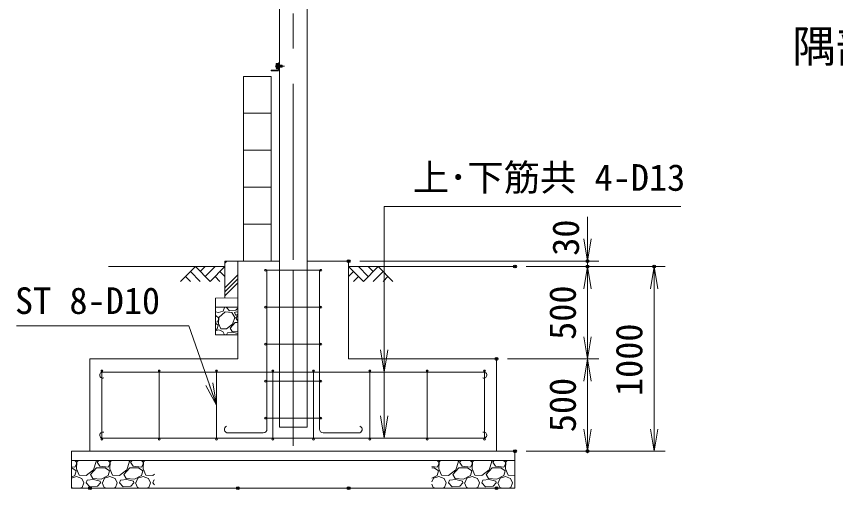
# Model space of a CAD drawing. Units: millimetres at full size. Extents: x -12600 to 12600, y -8910 to 8910.
# Drawn here: x -1200 to 3233, y -5106 to -2544 of the extents above; entities that cross this region are included whole.
import ezdxf
from ezdxf.enums import TextEntityAlignment as Align

# ---------------------------------------------------------------- set-up
doc = ezdxf.new("R2010")
doc.units = ezdxf.units.MM
doc.header["$LTSCALE"] = 30
doc.header["$PDMODE"] = 32
doc.header["$PDSIZE"] = 15
doc.linetypes.add('USER1', pattern=[50.8, 31.75, -6.35, 6.35, -6.35])
for name, color, linetype, lineweight in [('0-0_D-STR1', 1, 'Continuous', 18), ('0-1_D-BMK', 2, 'USER1', 13), ('0-2_0', 7, 'Continuous', 18), ('0-3_D-BGD', 7, 'Continuous', 18), ('0-4_D-STR3', 3, 'Continuous', 13), ('0-5_D-STR-DIM', 7, 'Continuous', 13), ('0-7_D-DCR-HCH', 7, 'Continuous', 13), ('0-9_D-STR-TXT', 7, 'Continuous', 13), ('0-A_D-TTL-TXT', 7, 'Continuous', 13), ('0-B_D-STR4', 7, 'Continuous', 18)]:
    doc.layers.add(name, color=color, linetype=linetype, lineweight=lineweight)
doc.layers.add('0-6_Defpoints', color=253, linetype='Continuous')
doc.styles.add('ＭＳ ゴシック', font='')
doc.styles.get('ＭＳ ゴシック').set_extended_font_data('MS Gothic')

# ---------------------------------------------------------------- blocks, each defined once
blk = doc.blocks.new('_Open')
at = {"layer": '0-2_0'}
blk.add_line((-30, 5), (0, 0), dxfattribs=at)
blk.add_lwpolyline([(-30, -5), (0, 0), (-30, 0)], dxfattribs=at)

msp = doc.modelspace()

# ---------------------------------------------------------------- linework, layer by layer
at = {"layer": '0-0_D-STR1'}
for p, q in [((177.74, -2838.32), (177.74, -2837.32)), ((180.74, -2834.32), (214.24, -2834.32)), ((218.74, -2829.82), (218.74, -2796.32)), ((221.74, -2793.32), (222.74, -2793.32)), ((222.74, -2833.32), (222.74, -2793.32)), ((177.74, -2838.32), (217.74, -2838.32))]:
    msp.add_line(p, q, dxfattribs=at)
msp.add_lwpolyline([(222.74, 3159.55), (222.74, -4768.32), (372.74, -4768.32), (372.74, 3221.68)], dxfattribs=at)
for centre, radius, start, end in [((180.74, -2837.32), 3, 90, 180), ((214.24, -2829.82), 4.5, 270, 0), ((217.74, -2833.32), 5, 270, 0), ((221.74, -2796.32), 3, 90, 180)]:
    msp.add_arc(centre, radius, start, end, dxfattribs=at)
at = {"layer": '0-1_D-BMK'}
for p, q in [((297.74, 3187.57), (297.74, -4868.32)), ((249.64, -2813.32), (199.64, -2813.32))]:
    msp.add_line(p, q, dxfattribs=at)
at = {"layer": '0-2_0'}
for p, q in [((27.74, -3868.32), (27.74, -2868.32)), ((177.74, -3868.32), (177.74, -2868.32))]:
    msp.add_line(p, q, dxfattribs=at)
at = {"layer": '0-3_D-BGD'}
for p, q in [((27.74, -2868.41), (177.74, -2868.41)), ((27.74, -3068.32), (177.74, -3068.32)), ((27.74, -3268.32), (177.74, -3268.32)), ((27.74, -3468.32), (177.74, -3468.32)), ((27.74, -3668.32), (177.74, -3668.32)), ((-72.26, -3898.5), (-702.26, -3898.41)), ((222.74, -3868.32), (-72.26, -3868.41)), ((1497.74, -3898.41), (597.74, -3898.41))]:
    msp.add_line(p, q, dxfattribs=at)
at = {"layer": '0-4_D-STR3'}
for p, q in [((205.74, -2801.37), (205.74, -2824.77)), ((208.04, -2801.37), (208.04, -2824.77)), ((218.74, -2798.07), (209.04, -2798.07)), ((218.74, -2800.37), (209.04, -2800.37)), ((218.74, -2825.77), (209.04, -2825.77)), ((218.74, -2828.07), (209.04, -2828.07)), ((211.74, -2805.07), (212.65, -2803.5)), ((211.74, -2805.07), (211.74, -2821.57)), ((211.74, -2821.57), (212.65, -2823.13)), ((212.65, -2803.5), (218.74, -2803.5)), ((212.65, -2808.41), (218.74, -2808.41)), ((212.65, -2818.22), (218.74, -2818.22)), ((212.65, -2823.13), (218.74, -2823.13)), ((218.74, -2798.07), (218.74, -2800.37)), ((218.74, -2803.5), (218.74, -2823.13)), ((218.74, -2825.77), (218.74, -2828.07)), ((222.74, -2808.32), (237.24, -2808.32)), ((222.74, -2809.22), (238.14, -2809.22)), ((222.74, -2817.42), (238.14, -2817.42)), ((222.74, -2818.32), (237.24, -2818.32)), ((237.24, -2808.32), (238.74, -2809.82)), ((238.74, -2809.82), (238.74, -2816.82)), ((447.74, -3918.41), (147.74, -3918.41)), ((155.74, -4778.74), (155.74, -3918.41)), ((297.74, -3918.41), (297.74, -4798.74)), ((439.74, -4778.74), (439.74, -3918.41)), ((447.74, -4118.41), (147.74, -4118.41)), ((447.74, -4318.41), (147.74, -4318.41)), ((-737.26, -4833.41), (-737.26, -4463.41)), ((-737.26, -4469.91), (1332.74, -4469.91)), ((-427.26, -4833.41), (-427.26, -4463.41)), ((-117.26, -4833.41), (-117.26, -4463.41)), ((187.74, -4833.41), (187.74, -4463.41)), ((407.74, -4833.41), (407.74, -4463.41)), ((712.74, -4833.41), (712.74, -4463.41)), ((1022.74, -4833.41), (1022.74, -4463.41)), ((1332.74, -4833.41), (1332.74, -4463.41)), ((447.74, -4518.41), (147.74, -4518.41)), ((447.74, -4718.41), (147.74, -4718.41)), ((-737.26, -4826.91), (1332.74, -4826.91)), ((135.74, -4798.74), (-57.27, -4798.74)), ((459.74, -4798.74), (652.75, -4798.74))]:
    msp.add_line(p, q, dxfattribs=at)
msp.add_lwpolyline([(237.24, -2808.32), (237.24, -2818.32), (238.74, -2816.82)], dxfattribs=at)
for centre in [(147.74, -3918.41), (447.74, -3918.41), (147.74, -4118.41), (447.74, -4118.41), (147.74, -4318.41), (447.74, -4318.41), (-737.26, -4463.41), (-427.26, -4463.41), (-117.26, -4463.41), (187.74, -4463.41), (407.74, -4463.41), (712.74, -4463.41), (1022.74, -4463.41), (1332.74, -4463.41), (147.74, -4518.41), (447.74, -4518.41), (147.74, -4718.41), (447.74, -4718.41), (-737.26, -4833.41), (-427.26, -4833.41), (-117.26, -4833.41), (187.74, -4833.41), (407.74, -4833.41), (712.74, -4833.41), (1022.74, -4833.41), (1332.74, -4833.41)]:
    msp.add_circle(centre, 5, dxfattribs=at)
for centre, radius, start, end in [((209.04, -2801.37), 3.3, 90, 180), ((209.04, -2824.77), 3.3, 180, 270), ((209.04, -2801.37), 1, 90, 180), ((209.04, -2824.77), 1, 180, 270), ((216.23, -2805.95), 4.34, 145.61575, 214.38425), ((216.23, -2820.68), 4.34, 145.61575, 214.38425), ((228.13, -2813.32), 16.24, 162.41205, 197.58795), ((-733.03, -4485.9), 16.55, 104.8143, 289.60849), ((1328.51, -4485.9), 16.55, 250.39151, 75.1857), ((-56.44, -4780.08), 18.68, 111.66589, 272.52545), ((135.74, -4778.74), 20, 270, 0), ((459.74, -4778.74), 20, 180, 270), ((651.93, -4780.08), 18.68, 267.47455, 68.33411), ((-733.03, -4810.91), 16.55, 70.39151, 255.1857), ((1328.51, -4810.91), 16.55, 284.8143, 109.60849)]:
    msp.add_arc(centre, radius, start, end, dxfattribs=at)
at = {"layer": '0-5_D-STR-DIM'}
for p, q in [((1890.74, -3748.41), (1890.74, -3628.41)), ((657.74, -3868.41), (1950.74, -3868.41)), ((1557.74, -3898.41), (1950.74, -3898.41)), ((1557.74, -3898.41), (1950.74, -3898.41)), ((1557.74, -3898.41), (2310.74, -3898.41)), ((1890.74, -3898.41), (1890.74, -3868.41)), ((1890.74, -4398.41), (1890.74, -3898.41)), ((2250.74, -4898.41), (2250.74, -3898.41)), ((1890.74, -4018.41), (1890.74, -4138.41)), ((1457.74, -4398.41), (1950.74, -4398.41)), ((1457.74, -4398.41), (1950.74, -4398.41)), ((1890.74, -4398.41), (1890.74, -4898.41)), ((1557.74, -4898.41), (1950.74, -4898.41)), ((1557.74, -4898.41), (2310.74, -4898.41))]:
    msp.add_line(p, q, dxfattribs=at)
at = {"layer": '0-6_Defpoints'}
for p in [(597.74, -3868.41), (1497.74, -3898.41), (1890.74, -3868.41), (1890.74, -3898.41), (2250.74, -3898.41), (1397.74, -4398.41), (1497.74, -4898.41), (1890.74, -4898.41), (-802.26, -5098.41), (-2.26, -5098.41), (597.74, -5098.41), (1397.74, -5098.41)]:
    msp.add_point(p, dxfattribs=at)
at = {"layer": '0-7_D-DCR-HCH'}
for p, q in [((-231.89, -3898.5), (-311.71, -3978.32)), ((-231.89, -3898.5), (-152.08, -3978.32)), ((-205.29, -3925.11), (-178.68, -3898.5)), ((-178.68, -3951.71), (-125.47, -3898.5)), ((-152.08, -3978.32), (-72.26, -3898.5)), ((-72.26, -3879.97), (-60.68, -3868.39)), ((677.56, -3978.23), (597.74, -3898.41)), ((704.17, -3951.62), (650.95, -3898.41)), ((757.38, -3898.41), (677.56, -3978.23)), ((730.91, -3925.15), (704.17, -3898.41)), ((757.38, -3898.41), (837.2, -3978.23)), ((-258.5, -3925.11), (-205.04, -3978.32)), ((-98.86, -3925.11), (-72.26, -3951.59)), ((-72.26, -4012.55), (-2.26, -3942.55)), ((624.35, -3925.01), (597.74, -3951.5)), ((783.98, -3925.01), (730.53, -3978.23)), ((-285.11, -3951.71), (-258.38, -3978.32)), ((-125.47, -3951.71), (-98.74, -3978.32)), ((-72.26, -4034.65), (-2.26, -3964.65)), ((-72.26, -4056.74), (-2.26, -3986.74)), ((650.95, -3951.62), (624.23, -3978.23)), ((810.59, -3951.62), (783.86, -3978.23)), ((-81.08, -4140.21), (-73.58, -4119.21)), ((-73.96, -4118.37), (-73.58, -4119.21)), ((-63.08, -4119.21), (-62.76, -4118.36)), ((-46.58, -4137.21), (-63.08, -4119.21)), ((-122.26, -4143.09), (-106.58, -4147.71)), ((-118.58, -4165.71), (-122.26, -4165.15)), ((-106.58, -4176.21), (-118.58, -4165.71)), ((-106.58, -4147.71), (-81.08, -4140.21)), ((-70.58, -4143.21), (-105.08, -4174.71)), ((-34.58, -4146.21), (-70.58, -4143.21)), ((-12.08, -4134.21), (-46.58, -4137.21)), ((-18.08, -4173.21), (-34.58, -4146.21)), ((-9.08, -4143.21), (-19.58, -4147.71)), ((-19.58, -4147.71), (-13.58, -4162.71)), ((-13.58, -4162.71), (-2.26, -4155.91)), ((-2.26, -4164.89), (-13.58, -4176.21)), ((-2.26, -4123.3), (-12.08, -4134.21)), ((-2.26, -4145.48), (-9.08, -4143.21)), ((-122.26, -4197.72), (-114.08, -4198.71)), ((-122.26, -4205.39), (-108.08, -4215.21)), ((-114.08, -4198.71), (-106.58, -4185.21)), ((-105.08, -4174.71), (-106.58, -4206.21)), ((-106.58, -4185.21), (-106.58, -4176.21)), ((-106.58, -4206.21), (-94.58, -4234.71)), ((-63.08, -4236.21), (-30.08, -4210.71)), ((-43.58, -4231.71), (-16.58, -4201.71)), ((-30.08, -4210.71), (-18.08, -4173.21)), ((-16.58, -4201.71), (-2.26, -4201.71)), ((-13.58, -4176.21), (-2.26, -4193.19)), ((-114.08, -4236.21), (-122.26, -4240.49)), ((-122.26, -4245.61), (-106.58, -4240.71)), ((-108.08, -4215.21), (-114.08, -4236.21)), ((-106.58, -4240.71), (-82.58, -4249.71)), ((-94.58, -4234.71), (-63.08, -4236.21)), ((-82.58, -4249.71), (-73.96, -4268.37)), ((-30.08, -4254.21), (-58.58, -4257.21)), ((-33.08, -4249.71), (-43.58, -4231.71)), ((-2.26, -4252.17), (-33.08, -4249.71)), ((-2.26, -4261.16), (-30.08, -4254.21)), ((-62.76, -4268.36), (-58.58, -4257.21)), ((-874.37, -4957), (-884.18, -4948.41)), ((-872.57, -4955.2), (-874.37, -4993)), ((-874.37, -4967.8), (-874.37, -4957)), ((-865.13, -4948.41), (-872.57, -4955.2)), ((-782.57, -4998.4), (-768.17, -4953.4)), ((-768.17, -4953.4), (-771.21, -4948.41)), ((-754.18, -4948.41), (-762.77, -4957)), ((-762.77, -4957), (-748.37, -4978.6)), ((-694.37, -4957), (-704.18, -4948.41)), ((-692.57, -4955.2), (-694.37, -4993)), ((-694.37, -4967.8), (-694.37, -4957)), ((-685.13, -4948.41), (-692.57, -4955.2)), ((-602.57, -4998.4), (-588.17, -4953.4)), ((-588.17, -4953.4), (-591.21, -4948.41)), ((-574.18, -4948.41), (-582.77, -4957)), ((-582.77, -4957), (-568.37, -4978.6)), ((-514.37, -4957), (-524.18, -4948.41)), ((-512.57, -4955.2), (-514.37, -4993)), ((-514.37, -4967.8), (-514.37, -4957)), ((-505.13, -4948.41), (-512.57, -4955.2)), ((1085.63, -4957), (1075.82, -4948.41)), ((1087.43, -4955.2), (1085.63, -4993)), ((1085.63, -4967.8), (1085.63, -4957)), ((1094.87, -4948.41), (1087.43, -4955.2)), ((1177.43, -4998.4), (1191.83, -4953.4)), ((1191.83, -4953.4), (1188.79, -4948.41)), ((1205.82, -4948.41), (1197.23, -4957)), ((1197.23, -4957), (1211.63, -4978.6)), ((1265.63, -4957), (1255.82, -4948.41)), ((1267.43, -4955.2), (1265.63, -4993)), ((1265.63, -4967.8), (1265.63, -4957)), ((1274.87, -4948.41), (1267.43, -4955.2)), ((1357.43, -4998.4), (1371.83, -4953.4)), ((1371.83, -4953.4), (1368.79, -4948.41)), ((1385.82, -4948.41), (1377.23, -4957)), ((1377.23, -4957), (1391.63, -4978.6)), ((1445.63, -4957), (1435.82, -4948.41)), ((1447.43, -4955.2), (1445.63, -4993)), ((1445.63, -4967.8), (1445.63, -4957)), ((1454.87, -4948.41), (1447.43, -4955.2)), ((-902.26, -4981.73), (-883.37, -4984)), ((-902.26, -4987.6), (-899.57, -4987.6)), ((-899.57, -4987.6), (-876.17, -5003.8)), ((-883.37, -4984), (-874.37, -4967.8)), ((-876.17, -5003.8), (-883.37, -5029)), ((-874.37, -4993), (-859.97, -5027.2)), ((-822.17, -5029), (-782.57, -4998.4)), ((-798.77, -5023.6), (-766.37, -4987.6)), ((-766.37, -4987.6), (-719.57, -4987.6)), ((-748.37, -4978.6), (-703.37, -4984)), ((-719.57, -4987.6), (-696.17, -5003.8)), ((-703.37, -4984), (-694.37, -4967.8)), ((-696.17, -5003.8), (-703.37, -5029)), ((-694.37, -4993), (-679.97, -5027.2)), ((-642.17, -5029), (-602.57, -4998.4)), ((-618.77, -5023.6), (-586.37, -4987.6)), ((-586.37, -4987.6), (-539.57, -4987.6)), ((-568.37, -4978.6), (-523.37, -4984)), ((-539.57, -4987.6), (-516.17, -5003.8)), ((-523.37, -4984), (-514.37, -4967.8)), ((-516.17, -5003.8), (-523.37, -5029)), ((-514.37, -4993), (-499.97, -5027.2)), ((1047.74, -4980.53), (1076.63, -4984)), ((1047.74, -4987.6), (1060.43, -4987.6)), ((1060.43, -4987.6), (1083.83, -5003.8)), ((1076.63, -4984), (1085.63, -4967.8)), ((1083.83, -5003.8), (1076.63, -5029)), ((1085.63, -4993), (1100.03, -5027.2)), ((1137.83, -5029), (1177.43, -4998.4)), ((1161.23, -5023.6), (1193.63, -4987.6)), ((1193.63, -4987.6), (1240.43, -4987.6)), ((1211.63, -4978.6), (1256.63, -4984)), ((1240.43, -4987.6), (1263.83, -5003.8)), ((1256.63, -4984), (1265.63, -4967.8)), ((1263.83, -5003.8), (1256.63, -5029)), ((1265.63, -4993), (1280.03, -5027.2)), ((1317.83, -5029), (1357.43, -4998.4)), ((1341.23, -5023.6), (1373.63, -4987.6)), ((1373.63, -4987.6), (1420.43, -4987.6)), ((1391.63, -4978.6), (1436.63, -4984)), ((1420.43, -4987.6), (1443.83, -5003.8)), ((1436.63, -4984), (1445.63, -4967.8)), ((1443.83, -5003.8), (1436.63, -5029)), ((1445.63, -4993), (1460.03, -5027.2)), ((-883.37, -5029), (-902.26, -5038.89)), ((-902.26, -5043.11), (-874.37, -5034.4)), ((-874.37, -5034.4), (-845.57, -5045.2)), ((-859.97, -5027.2), (-822.17, -5029)), ((-845.57, -5045.2), (-834.77, -5068.6)), ((-782.57, -5050.6), (-816.77, -5054.2)), ((-786.17, -5045.2), (-798.77, -5023.6)), ((-741.17, -5048.8), (-786.17, -5045.2)), ((-746.57, -5059.6), (-782.57, -5050.6)), ((-703.37, -5029), (-741.17, -5048.8)), ((-733.97, -5068.6), (-723.17, -5043.4)), ((-723.17, -5043.4), (-694.37, -5034.4)), ((-694.37, -5034.4), (-665.57, -5045.2)), ((-679.97, -5027.2), (-642.17, -5029)), ((-665.57, -5045.2), (-654.77, -5068.6)), ((-602.57, -5050.6), (-636.77, -5054.2)), ((-606.17, -5045.2), (-618.77, -5023.6)), ((-561.17, -5048.8), (-606.17, -5045.2)), ((-566.57, -5059.6), (-602.57, -5050.6)), ((-523.37, -5029), (-561.17, -5048.8)), ((-553.97, -5068.6), (-543.17, -5043.4)), ((-543.17, -5043.4), (-514.37, -5034.4)), ((-514.37, -5034.4), (-485.57, -5045.2)), ((-499.97, -5027.2), (-462.17, -5029)), ((-485.57, -5045.2), (-474.77, -5068.6)), ((-462.17, -5029), (-452.26, -5021.34)), ((-452.26, -5053.72), (-456.77, -5054.2)), ((1076.63, -5029), (1047.74, -5044.13)), ((1047.74, -5064.61), (1056.83, -5043.4)), ((1056.83, -5043.4), (1085.63, -5034.4)), ((1085.63, -5034.4), (1114.43, -5045.2)), ((1100.03, -5027.2), (1137.83, -5029)), ((1114.43, -5045.2), (1125.23, -5068.6)), ((1177.43, -5050.6), (1143.23, -5054.2)), ((1173.83, -5045.2), (1161.23, -5023.6)), ((1218.83, -5048.8), (1173.83, -5045.2)), ((1213.43, -5059.6), (1177.43, -5050.6)), ((1256.63, -5029), (1218.83, -5048.8)), ((1226.03, -5068.6), (1236.83, -5043.4)), ((1236.83, -5043.4), (1265.63, -5034.4)), ((1265.63, -5034.4), (1294.43, -5045.2)), ((1280.03, -5027.2), (1317.83, -5029)), ((1294.43, -5045.2), (1305.23, -5068.6)), ((1357.43, -5050.6), (1323.23, -5054.2)), ((1353.83, -5045.2), (1341.23, -5023.6)), ((1398.83, -5048.8), (1353.83, -5045.2)), ((1393.43, -5059.6), (1357.43, -5050.6)), ((1436.63, -5029), (1398.83, -5048.8)), ((1406.03, -5068.6), (1416.83, -5043.4)), ((1416.83, -5043.4), (1445.63, -5034.4)), ((1445.63, -5034.4), (1474.43, -5045.2)), ((1460.03, -5027.2), (1497.74, -5028.99)), ((1474.43, -5045.2), (1485.23, -5068.6)), ((-902.26, -5094.59), (-889.28, -5098.41)), ((-859.45, -5098.41), (-843.77, -5093.8)), ((-843.77, -5093.8), (-834.77, -5068.6)), ((-831.17, -5097.4), (-832.28, -5098.41)), ((-819.01, -5098.41), (-831.17, -5097.4)), ((-822.17, -5068.6), (-816.77, -5054.2)), ((-802.37, -5090.2), (-822.17, -5068.6)), ((-760.97, -5086.6), (-802.37, -5090.2)), ((-744.77, -5068.6), (-760.97, -5086.6)), ((-757.37, -5097.4), (-759.73, -5098.41)), ((-754.33, -5098.41), (-757.37, -5097.4)), ((-744.77, -5068.6), (-746.57, -5059.6)), ((-735.77, -5068.6), (-724.97, -5093.8)), ((-724.97, -5093.8), (-709.28, -5098.41)), ((-679.45, -5098.41), (-663.77, -5093.8)), ((-663.77, -5093.8), (-654.77, -5068.6)), ((-651.17, -5097.4), (-652.28, -5098.41)), ((-639.01, -5098.41), (-651.17, -5097.4)), ((-642.17, -5068.6), (-636.77, -5054.2)), ((-622.37, -5090.2), (-642.17, -5068.6)), ((-580.97, -5086.6), (-622.37, -5090.2)), ((-564.77, -5068.6), (-580.97, -5086.6)), ((-577.37, -5097.4), (-579.73, -5098.41)), ((-574.33, -5098.41), (-577.37, -5097.4)), ((-564.77, -5068.6), (-566.57, -5059.6)), ((-555.77, -5068.6), (-544.97, -5093.8)), ((-544.97, -5093.8), (-529.28, -5098.41)), ((-499.45, -5098.41), (-483.77, -5093.8)), ((-483.77, -5093.8), (-474.77, -5068.6)), ((-471.17, -5097.4), (-472.28, -5098.41)), ((-459.01, -5098.41), (-471.17, -5097.4)), ((-462.17, -5068.6), (-456.77, -5054.2)), ((-452.26, -5079.4), (-462.17, -5068.6)), ((1047.74, -5076.78), (1055.03, -5093.8)), ((1055.03, -5093.8), (1070.72, -5098.41)), ((1100.55, -5098.41), (1116.23, -5093.8)), ((1116.23, -5093.8), (1125.23, -5068.6)), ((1128.83, -5097.4), (1127.72, -5098.41)), ((1140.99, -5098.41), (1128.83, -5097.4)), ((1137.83, -5068.6), (1143.23, -5054.2)), ((1157.63, -5090.2), (1137.83, -5068.6)), ((1199.03, -5086.6), (1157.63, -5090.2)), ((1215.23, -5068.6), (1199.03, -5086.6)), ((1202.63, -5097.4), (1200.27, -5098.41)), ((1205.67, -5098.41), (1202.63, -5097.4)), ((1215.23, -5068.6), (1213.43, -5059.6)), ((1224.23, -5068.6), (1235.03, -5093.8)), ((1235.03, -5093.8), (1250.72, -5098.41)), ((1280.55, -5098.41), (1296.23, -5093.8)), ((1296.23, -5093.8), (1305.23, -5068.6)), ((1308.83, -5097.4), (1307.72, -5098.41)), ((1320.99, -5098.41), (1308.83, -5097.4)), ((1317.83, -5068.6), (1323.23, -5054.2)), ((1337.63, -5090.2), (1317.83, -5068.6)), ((1379.03, -5086.6), (1337.63, -5090.2)), ((1395.23, -5068.6), (1379.03, -5086.6)), ((1382.63, -5097.4), (1380.27, -5098.41)), ((1385.67, -5098.41), (1382.63, -5097.4)), ((1395.23, -5068.6), (1393.43, -5059.6)), ((1404.23, -5068.6), (1415.03, -5093.8)), ((1415.03, -5093.8), (1430.72, -5098.41)), ((1460.55, -5098.41), (1476.23, -5093.8)), ((1476.23, -5093.8), (1485.23, -5068.6)), ((1488.83, -5097.4), (1487.72, -5098.41)), ((1497.74, -5098.14), (1488.83, -5097.4))]:
    msp.add_line(p, q, dxfattribs=at)
at = {"layer": '0-9_D-STR-TXT'}
msp.add_line((789.46, -3573.3), (789.46, -4467.91), dxfattribs=at)
for points in [[(2395.03, -3573.3), (789.46, -3573.3), (789.46, -4824.91)], [(-1200.46, -4219.26), (-268, -4219.26), (-117.92, -4646.52)]]:
    msp.add_lwpolyline(points, dxfattribs=at)
at = {"layer": '0-B_D-STR4'}
for p, q in [((-72.26, -3868.41), (-72.26, -4068.41)), ((-2.26, -4398.41), (-2.26, -3868.41)), ((597.74, -3868.41), (372.74, -3868.41)), ((597.74, -4398.41), (597.74, -3868.41)), ((-2.26, -4068.32), (-122.26, -4068.41)), ((-122.26, -4068.41), (-122.26, -4268.41)), ((-2.26, -4118.32), (-122.26, -4118.41)), ((-2.26, -4268.32), (-122.26, -4268.41)), ((-2.26, -4398.41), (-802.26, -4398.41)), ((-802.26, -4898.41), (-802.26, -4398.41)), ((597.74, -4398.41), (1397.74, -4398.41)), ((1397.74, -4898.41), (1397.74, -4398.41)), ((1497.74, -4898.41), (-902.26, -4898.41)), ((-902.26, -4898.41), (-902.26, -5098.41)), ((1497.74, -4898.41), (1497.74, -5098.41)), ((1497.74, -4948.41), (-902.26, -4948.41)), ((1497.74, -5098.41), (-902.26, -5098.41))]:
    msp.add_line(p, q, dxfattribs=at)

# ---------------------------------------------------------------- block references
at = {"layer": '0-5_D-STR-DIM', "xscale": 4, "yscale": 4}
for p, rotation in [((1890.74, -3868.41), 270), ((1890.74, -3898.41), 90), ((1890.74, -3898.41), 90), ((2250.74, -3898.41), 90), ((1890.74, -4398.41), 270), ((1890.74, -4398.41), 90), ((1890.74, -4898.41), 270), ((2250.74, -4898.41), 270)]:
    msp.add_blockref('_Open', p, dxfattribs=dict(at, rotation=rotation))
at = {"layer": '0-9_D-STR-TXT', "xscale": 4, "yscale": 4}
for p, rotation in [((789.46, -4469.91), 270), ((-117.26, -4648.41), 289.3539), ((789.46, -4826.91), 270)]:
    msp.add_blockref('_Open', p, dxfattribs=dict(at, rotation=rotation))

# ---------------------------------------------------------------- texts
at = {"layer": '0-5_D-STR-DIM', "style": 'ＭＳ ゴシック'}
for s, p in [('30', (1887.56, -3839.82)), ('500', (1870.49, -4295.07)), ('1000', (2230.49, -4599.17)), ('500', (1870.49, -4795.07))]:
    msp.add_text(s, height=144.3, rotation=90, dxfattribs=at).set_placement(p, align=Align.BOTTOM_LEFT)
at = {"layer": '0-9_D-STR-TXT', "style": 'ＭＳ ゴシック'}
for s, p in [('上･下筋共 4-D13', (944.52, -3531.36)), ('ST 8-D10', (-1208.08, -4198.26))]:
    msp.add_text(s, height=144.3, dxfattribs=at).set_placement(p, align=Align.BOTTOM_LEFT)
at = {"layer": '0-A_D-TTL-TXT', "style": 'ＭＳ ゴシック'}
msp.add_text('隅部施工要領図', height=173.1, dxfattribs=at).set_placement((2998.54, -2844.01), align=Align.BOTTOM_LEFT)

doc.saveas('drawing.dxf')
